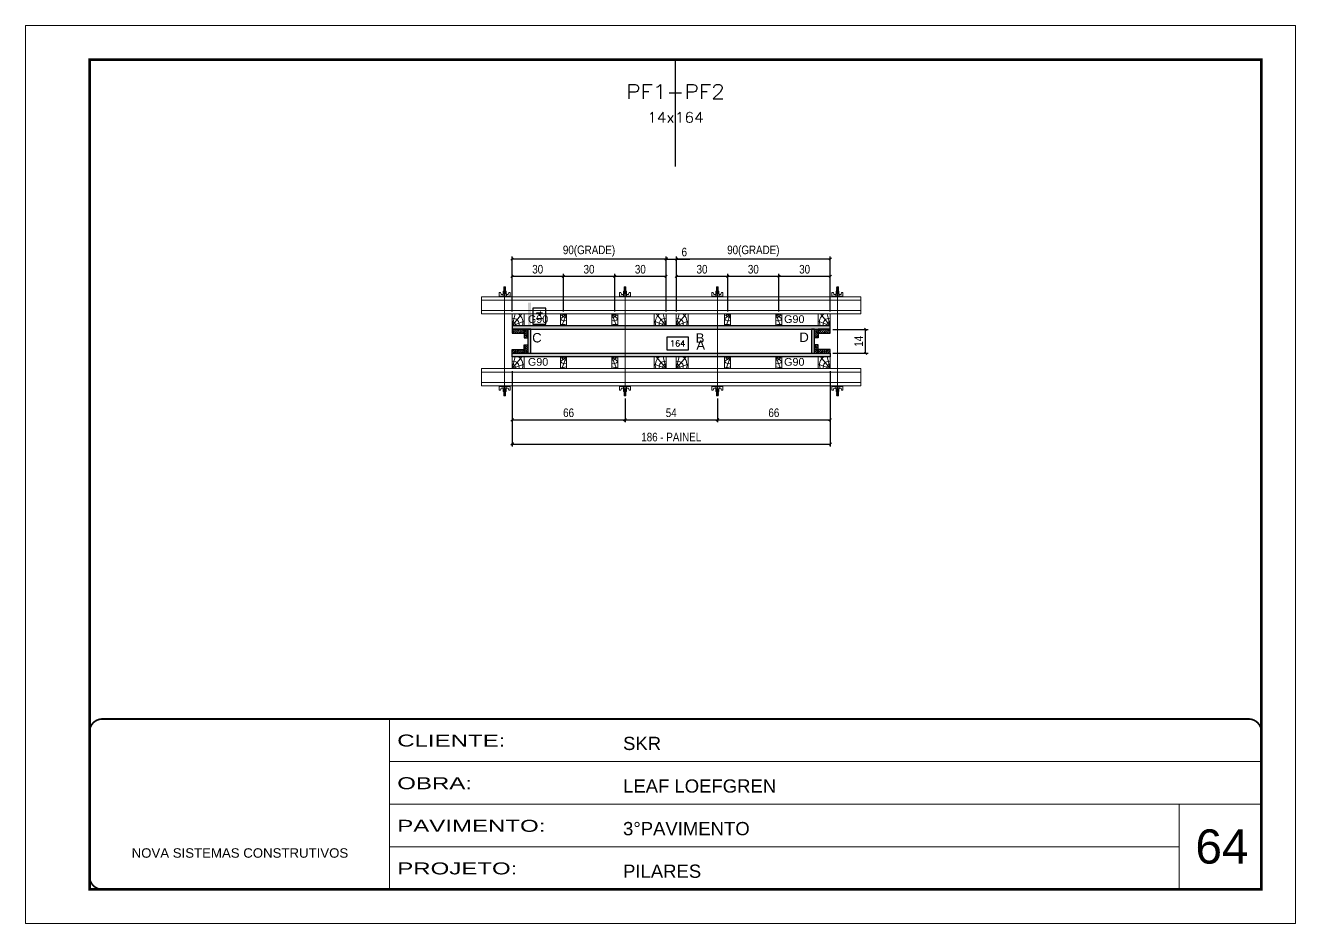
# Model space of a CAD drawing. Extents: x 14400 to 27878, y -21631 to 6985.
# Drawn here: x 19168 to 20653, y -11294 to -10244 of the extents above; entities that cross this region are included whole.
import ezdxf
from ezdxf.enums import TextEntityAlignment as Align

# ---------------------------------------------------------------- set-up
doc = ezdxf.new("R2010")
doc.units = 0
for name, pattern in [('CONTINUO', [0]), ('DASHED', [0.75, 0.5, -0.25]), ('HIDDEN', [0.375, 0.25, -0.125])]:
    doc.linetypes.add(name, pattern=pattern)
for name, color, linetype, lineweight in [('CARIMBO', 255, 'Continuous', 9), ('Folhas', 255, 'Continuous', 9), ('Hachura', 251, 'Continuous', 9), ('Madeira', 126, 'Continuous', 18), ('Perfil Metálico', 224, 'Continuous', 18), ('SARRAFO DE PRESSAO', 251, 'DASHED', 9), ('Texto Seção', 7, 'Continuous', 15)]:
    doc.layers.add(name, color=color, linetype=linetype, lineweight=lineweight)
for name, color, linetype in [('CHAPA', 1, 'Continuous'), ('COTA', 241, 'Continuous'), ('MEIO_PONT', 93, 'Continuous'), ('SARRAFO', 251, 'Continuous'), ('Texto de Titulo', 7, 'Continuous'), ('Texto Qtd Sarr', 242, 'Continuous'), ('TEXTO_GERAL', 7, 'Continuous')]:
    doc.layers.add(name, color=color, linetype=linetype)
doc.styles.add('ARIAL', font='arial.ttf')
doc.styles.add('COTA TECNICA 2X', font='techl___.ttf', dxfattribs={"height": 10})
doc.styles.add('ROMANS', font='romans.shx')
doc.styles.add('SANSSERIF', font='sas_____.pfb')
doc.styles.add('Tecnologia', font='')
doc.styles.get('Tecnologia').set_extended_font_data('Forgotten Futurist')
doc.dimstyles.new('SECAO PILAR', dxfattribs={"dimtxt": 10, "dimasz": 3, "dimexe": 3, "dimexo": 3, "dimgap": 3, "dimtad": 1, "dimdec": 1, "dimlfac": 0.5, "dimzin": 12, "dimdsep": 46, "dimtxsty": 'COTA TECNICA 2X', "dimblk1": 'OBLIQUE', "dimblk2": 'OBLIQUE', "dimsah": 1, "dimcen": 0.9, "dimclrd": 256, "dimclre": 256, "dimclrt": 256, "dimadec": 1, "dimazin": 3, "dimtfac": 1, "dimtdec": 1, "dimtmove": 0, "dimatfit": 3, "dimfxl": 1, "dimtolj": 1, "dimtzin": 12, "dimarcsym": 0})
doc.dimstyles.new('SECÇÃO 2', dxfattribs={"dimtxt": 7, "dimasz": 6, "dimexe": 0.18, "dimexo": 2, "dimgap": -4, "dimtad": 3, "dimdec": 1, "dimlfac": 0.5, "dimzin": 12, "dimdsep": 46, "dimtxsty": 'ROMANS', "dimblk": 'ARCHTICK', "dimcen": 0.09, "dimse1": 1, "dimse2": 1, "dimsd1": 1, "dimsd2": 1, "dimclrd": 180, "dimclre": 5, "dimclrt": 1, "dimadec": 0, "dimazin": 3, "dimtfac": 1, "dimtdec": 1, "dimtofl": 0, "dimtmove": 0, "dimatfit": 3, "dimldrblk": 'ARCHTICK', "dimfxl": 1, "dimtolj": 1, "dimtzin": 0, "dimarcsym": 0})
pattern_1 = [(315, (42647.2754, -20102.1115), (1.12253202, 1.12253202), [])]
pattern_2 = [(315, (42647.2754, -20080.1115), (1.12253202, 1.12253202), [])]

# ---------------------------------------------------------------- blocks, each defined once
blk = doc.blocks.new('9999999999')
at = {"color": 30, "linetype": 'CONTINUO'}
for p, q in [((98564.6, 34230.2), (98564.6, 34429.4)), ((98564.6, 34379.6), (99584, 34379.6)), ((98564.6, 34329.8), (99488, 34329.8)), ((99584, 34329.8), (99488, 34329.8)), ((99488, 34329.8), (99488, 34230.2)), ((98564.6, 34280), (99488, 34280))]:
    blk.add_line(p, q, dxfattribs=at)
at = {"color": 30, "linetype": 'CONTINUO', "const_width": 2}
blk.add_lwpolyline([(99584, 34230.2), (99584, 34414.4, 0.414214), (99569, 34429.4), (98229, 34429.4, 0.414214), (98214, 34414.4), (98214, 34245.2, 0.414214), (98229, 34230.2), (99584, 34230.2)], format="xyb", dxfattribs=at)
at = {"layer": 'Folhas'}
blk.add_lwpolyline([(98139, 34190.2), (99624, 34190.2), (99624, 35240.2), (98139, 35240.2)], close=True, dxfattribs=at)
at = {"layer": 'Folhas', "color": 30, "const_width": 3}
blk.add_lwpolyline([(98214, 34230.2), (99584, 34230.2), (99584, 35200.2), (98214, 35200.2)], close=True, dxfattribs=at)
at = {"color": 7, "linetype": 'Continuous', "ltscale": 5, "style": 'ARIAL'}
for s, height, p in [('SKR', 15.48, (98837.7, 34393.1)), ('LEAF LOEFGREN', 15.483, (98837.7, 34343.3)), ('3°PAVIMENTO', 15.483, (98837.7, 34293.5)), ('NOVA SISTEMAS CONSTRUTIVOS', 11.059, (98263.2, 34267.2)), ('PILARES', 15.48, (98837.7, 34243.7))]:
    blk.add_text(s, height=height, dxfattribs=at).set_placement(p)
at = {"layer": 'Folhas', "color": 7, "style": 'Tecnologia', "width": 1.5}
for s, p in [('CLIENTE:', (98573.7, 34397.2)), ('OBRA:', (98573.7, 34347.3)), ('PAVIMENTO:', (98573.7, 34297.5)), ('PROJETO:', (98573.7, 34247.7))]:
    blk.add_text(s, height=14, dxfattribs=at).set_placement(p)
blk = doc.blocks.new('*D4439')
at = {"layer": 'COTA', "color": 180, "lineweight": -2, "transparency": 16777216}
for p, q in [((19776.9, -10574.5), (19761.9, -10574.5)), ((19761.9, -10574.5), (19761.9, -10593.2)), ((19776.9, -10593.2), (19776.9, -10574.5)), ((19761.9, -10593.2), (19776.9, -10593.2))]:
    blk.add_line(p, q, dxfattribs=at)
at = {"layer": 'Defpoints', "color": 0, "transparency": 16777216}
for p in [(19776.8, -10599.2), (19776.8, -10627.2), (19780.9, -10627.2)]:
    blk.add_point(p, dxfattribs=at)
at = {"layer": 'COTA', "color": 1, "transparency": 16777216, "insert": (19769.4, -10583.8), "char_height": 7, "attachment_point": 5, "rotation": 90, "style": 'ROMANS'}
blk.add_mtext('\\A1;14', dxfattribs=at)
blk = doc.blocks.new('_ArchTick')
at = {"color": 0, "linetype": 'ByBlock', "const_width": 0.15}
blk.add_lwpolyline([(-0.5, -0.5), (0.5, 0.5)], dxfattribs=at)
blk = doc.blocks.new('*D4440')
at = {"layer": 'COTA', "color": 180, "lineweight": -2, "transparency": 16777216}
for p, q in [((19943.7, -10608.2), (19918.4, -10608.2)), ((19918.4, -10608.2), (19918.4, -10623.2)), ((19943.7, -10623.2), (19943.7, -10608.2)), ((19918.4, -10623.2), (19943.7, -10623.2))]:
    blk.add_line(p, q, dxfattribs=at)
at = {"layer": 'Defpoints', "color": 0, "transparency": 16777216}
for p in [(19759.5, -10627.2), (20087.5, -10627.2), (20087.5, -10627.2)]:
    blk.add_point(p, dxfattribs=at)
at = {"layer": 'COTA', "color": 1, "transparency": 16777216, "insert": (19931, -10615.7), "char_height": 7, "attachment_point": 5, "style": 'ROMANS'}
blk.add_mtext('\\A1;164', dxfattribs=at)
blk = doc.blocks.new('_Oblique')
at = {"color": 0, "linetype": 'ByBlock', "lineweight": -2}
blk.add_line((-0.5, -0.5), (0.5, 0.5), dxfattribs=at)
blk = doc.blocks.new('*D4441')
at = {"layer": 'COTA', "lineweight": -2, "transparency": 16777216}
for p, q in [((19737.5, -10648.2), (19737.5, -10736.3)), ((20109.5, -10648.1), (20109.5, -10736.3)), ((19737.5, -10733.3), (20109.5, -10733.3))]:
    blk.add_line(p, q, dxfattribs=at)
at = {"layer": 'Defpoints', "color": 0, "transparency": 16777216}
for p in [(19737.5, -10645.2), (20109.5, -10645.1), (20109.5, -10733.3)]:
    blk.add_point(p, dxfattribs=at)
at = {"layer": 'COTA', "lineweight": -2, "transparency": 16777216, "xscale": 3, "yscale": 3, "zscale": 3, "rotation": 180}
blk.add_blockref('_Oblique', (19737.5, -10733.3), dxfattribs=at)
at = {"layer": 'COTA', "lineweight": -2, "transparency": 16777216, "xscale": 3, "yscale": 3, "zscale": 3}
blk.add_blockref('_Oblique', (20109.5, -10733.3), dxfattribs=at)
at = {"layer": 'COTA', "transparency": 16777216, "insert": (19923.5, -10725.2), "char_height": 10, "attachment_point": 5, "style": 'COTA TECNICA 2X'}
blk.add_mtext('\\A1;186 - PAINEL', dxfattribs=at)
blk = doc.blocks.new('*D4442')
at = {"layer": 'COTA', "lineweight": -2, "transparency": 16777216}
for p, q in [((19737.5, -10648.2), (19737.5, -10707.9)), ((19869.5, -10679.9), (19869.5, -10707.9)), ((19737.5, -10704.9), (19869.5, -10704.9))]:
    blk.add_line(p, q, dxfattribs=at)
at = {"layer": 'Defpoints', "color": 0, "transparency": 16777216}
for p in [(19737.5, -10645.2), (19869.5, -10676.9), (19869.5, -10704.9)]:
    blk.add_point(p, dxfattribs=at)
at = {"layer": 'COTA', "lineweight": -2, "transparency": 16777216, "xscale": 3, "yscale": 3, "zscale": 3, "rotation": 180}
blk.add_blockref('_Oblique', (19737.5, -10704.9), dxfattribs=at)
at = {"layer": 'COTA', "lineweight": -2, "transparency": 16777216, "xscale": 3, "yscale": 3, "zscale": 3}
blk.add_blockref('_Oblique', (19869.5, -10704.9), dxfattribs=at)
at = {"layer": 'COTA', "transparency": 16777216, "insert": (19803.5, -10696.8), "char_height": 10, "attachment_point": 5, "style": 'COTA TECNICA 2X'}
blk.add_mtext('\\A1;66', dxfattribs=at)
blk = doc.blocks.new('*D4443')
at = {"layer": 'COTA', "lineweight": -2, "transparency": 16777216}
for p, q in [((20109.5, -10648.2), (20109.5, -10707.9)), ((19977.5, -10679.9), (19977.5, -10707.9)), ((19977.5, -10704.9), (20109.5, -10704.9))]:
    blk.add_line(p, q, dxfattribs=at)
at = {"layer": 'Defpoints', "color": 0, "transparency": 16777216}
for p in [(20109.5, -10645.2), (19977.5, -10676.9), (20109.5, -10704.9)]:
    blk.add_point(p, dxfattribs=at)
at = {"layer": 'COTA', "lineweight": -2, "transparency": 16777216, "xscale": 3, "yscale": 3, "zscale": 3, "rotation": 180}
blk.add_blockref('_Oblique', (19977.5, -10704.9), dxfattribs=at)
at = {"layer": 'COTA', "lineweight": -2, "transparency": 16777216, "xscale": 3, "yscale": 3, "zscale": 3}
blk.add_blockref('_Oblique', (20109.5, -10704.9), dxfattribs=at)
at = {"layer": 'COTA', "transparency": 16777216, "insert": (20043.5, -10696.8), "char_height": 10, "attachment_point": 5, "style": 'COTA TECNICA 2X'}
blk.add_mtext('\\A1;66', dxfattribs=at)
blk = doc.blocks.new('C')
at = {"layer": 'Hachura', "color": 0}
for p, q in [((0, 3.22), (0, -3.22)), ((0.45, 3.22), (0, 3.22)), ((0.46, 3.16), (0, 3.16)), ((0.46, 3.05), (0, 3.05)), ((0.46, 2.88), (0, 2.88)), ((0, 2.75), (0, -1.16)), ((0.46, 2.65), (0, 2.65)), ((0.46, 2.23), (0, 2.23)), ((0.46, 1.51), (0, 1.51)), ((0.39, 0.49), (0.17, 0.49)), ((0.45, -3.23), (0.45, 3.22)), ((0.45, 3.22), (2.58, 3.22)), ((1.74, 0.97), (0.45, 0.97)), ((1.45, 0.1), (0.45, 0.1)), ((1.35, 1.94), (1.35, 0.96)), ((2.58, 2.39), (1.47, 2.09)), ((1.74, -0.97), (1.74, 0.97)), ((1.74, 0.97), (1.74, 0.84)), ((1.74, 0.97), (1.74, 0.84)), ((1.74, 0.84), (3.35, 0.84)), ((3.35, 0.45), (1.74, 0.45)), ((2.58, 3.22), (2.58, 2.39)), ((3.32, 0.84), (3.32, -0.84)), ((3.35, 0.84), (3.35, -0.84)), ((3.68, 0.45), (3.35, 0.45)), ((3.84, -0.52), (3.35, 0.45)), ((3.35, 0.06), (3.67, -0.57)), ((3.68, 0.45), (4.16, -0.52)), ((3.72, 0.5), (4.25, -0.57)), ((4.37, -0.55), (3.83, 0.53)), ((4.15, 0.45), (3.93, 0.45)), ((4.42, -0.52), (3.93, 0.45)), ((4.15, 0.45), (4.26, 0.45)), ((4.26, 0.45), (4.74, -0.52)), ((4.3, 0.5), (4.83, -0.57)), ((4.95, -0.55), (4.41, 0.53)), ((4.51, 0.45), (4.84, 0.45)), ((5, -0.52), (4.51, 0.45)), ((4.84, 0.45), (5.32, -0.52)), ((4.88, 0.5), (5.41, -0.57)), ((5.53, -0.55), (4.99, 0.53)), ((5.58, -0.52), (5.09, 0.45)), ((5.42, 0.45), (5.09, 0.45)), ((5.58, -0.52), (5.09, 0.45)), ((5.42, 0.45), (5.74, -0.19)), ((5.46, 0.5), (5.74, -0.07)), ((5.74, 0.19), (5.57, 0.53)), ((5.74, 0.32), (5.68, 0.45)), ((5.68, 0.45), (5.74, 0.45)), ((5.74, 0.45), (5.9, 0.29)), ((5.74, 0.45), (5.74, -0.52)), ((5.9, -0.36), (5.9, 0.29)), ((0.45, 0), (0, 0)), ((0.46, -1.52), (0, -1.52)), ((0.46, -2.23), (0, -2.23)), ((0.46, -2.65), (0, -2.65)), ((0.46, -2.88), (0, -2.88)), ((0.46, -3.05), (0, -3.05)), ((0.46, -3.16), (0, -3.16)), ((0, -3.22), (2.57, -3.22)), ((0.08, -0.48), (0.29, -0.48)), ((0.29, -0.48), (0.4, -0.48)), ((0.45, 0), (0.45, -0.97)), ((0.45, -0.16), (1.45, -0.16)), ((0.45, -0.65), (0.45, -0.32)), ((0.45, -3.23), (0.45, -0.65)), ((0.45, -0.97), (1.74, -0.97)), ((1.35, -1.94), (1.35, -0.97)), ((2.58, -2.39), (1.47, -2.1)), ((3.35, -0.32), (1.74, -0.32)), ((3.35, -0.84), (1.74, -0.84)), ((2.58, -3.23), (2.58, -2.39)), ((3.35, -0.07), (3.58, -0.52)), ((3.35, -0.52), (3.58, -0.52)), ((3.84, -0.52), (4.16, -0.52)), ((4.42, -0.52), (4.74, -0.52)), ((4.63, -0.52), (4.74, -0.52)), ((5, -0.52), (5.32, -0.52)), ((5.58, -0.52), (5.74, -0.52)), ((5.74, -0.52), (5.9, -0.36)), ((5.74, -0.52), (5.74, -0.52))]:
    blk.add_line(p, q, dxfattribs=at)
for centre, radius, start, end in [((1.52, 1.94), 0.161, 104.74356, 180), ((1.44, -0.03), 0.129, 272.69497, 87.30503), ((3.81, 0.39), 0.143, 25.56881, 154.43119), ((4.39, 0.39), 0.143, 25.56881, 154.43119), ((4.97, 0.39), 0.143, 25.56881, 154.43119), ((5.55, 0.39), 0.143, 25.56881, 154.43119), ((0.17, -0.37), 0.174, 221.74404, 317.85924), ((1.52, -1.94), 0.161, 180, 255.25644), ((3.71, -0.4), 0.174, 222.14076, 318.25596), ((4.29, -0.4), 0.174, 222.14076, 318.25596), ((4.87, -0.4), 0.174, 222.14076, 318.25596), ((5.45, -0.4), 0.174, 222.14076, 318.25596), ((5.61, -0.4), 0.174, 317.85924, 318.25596)]:
    blk.add_arc(centre, radius, start, end, dxfattribs=at)
blk = doc.blocks.new('*D4444')
at = {"layer": 'COTA', "lineweight": -2, "transparency": 16777216}
for p, q in [((19869.5, -10679.9), (19869.5, -10707.9)), ((19977.5, -10679.9), (19977.5, -10707.9)), ((19869.5, -10704.9), (19977.5, -10704.9))]:
    blk.add_line(p, q, dxfattribs=at)
at = {"layer": 'Defpoints', "color": 0, "transparency": 16777216}
for p in [(19869.5, -10676.9), (19977.5, -10676.9), (19977.5, -10704.9)]:
    blk.add_point(p, dxfattribs=at)
at = {"layer": 'COTA', "lineweight": -2, "transparency": 16777216, "xscale": 3, "yscale": 3, "zscale": 3, "rotation": 180}
blk.add_blockref('_Oblique', (19869.5, -10704.9), dxfattribs=at)
at = {"layer": 'COTA', "lineweight": -2, "transparency": 16777216, "xscale": 3, "yscale": 3, "zscale": 3}
blk.add_blockref('_Oblique', (19977.5, -10704.9), dxfattribs=at)
at = {"layer": 'COTA', "transparency": 16777216, "insert": (19923.5, -10696.8), "char_height": 10, "attachment_point": 5, "style": 'COTA TECNICA 2X'}
blk.add_mtext('\\A1;54', dxfattribs=at)
blk = doc.blocks.new('*D4445')
at = {"layer": 'COTA', "lineweight": -2, "transparency": 16777216}
for p, q in [((19929.5, -10578.2), (19929.5, -10534.2)), ((19929.5, -10537.2), (19989.5, -10537.2)), ((19989.5, -10578.2), (19989.5, -10534.2))]:
    blk.add_line(p, q, dxfattribs=at)
at = {"layer": 'Defpoints', "color": 0, "transparency": 16777216}
for p in [(19989.5, -10537.2), (19929.5, -10581.2), (19989.5, -10581.2)]:
    blk.add_point(p, dxfattribs=at)
at = {"layer": 'COTA', "lineweight": -2, "transparency": 16777216, "xscale": 3, "yscale": 3, "zscale": 3, "rotation": 180}
blk.add_blockref('_Oblique', (19929.5, -10537.2), dxfattribs=at)
at = {"layer": 'COTA', "lineweight": -2, "transparency": 16777216, "xscale": 3, "yscale": 3, "zscale": 3}
blk.add_blockref('_Oblique', (19989.5, -10537.2), dxfattribs=at)
at = {"layer": 'COTA', "transparency": 16777216, "insert": (19959.5, -10529), "char_height": 10, "attachment_point": 5, "style": 'COTA TECNICA 2X'}
blk.add_mtext('\\A1;30', dxfattribs=at)
blk = doc.blocks.new('*D4446')
at = {"layer": 'COTA', "lineweight": -2, "transparency": 16777216}
for p, q in [((19989.5, -10578.2), (19989.5, -10534.2)), ((19989.5, -10537.2), (20049.5, -10537.2)), ((20049.5, -10578.2), (20049.5, -10534.2))]:
    blk.add_line(p, q, dxfattribs=at)
at = {"layer": 'Defpoints', "color": 0, "transparency": 16777216}
for p in [(20049.5, -10537.2), (19989.5, -10581.2), (20049.5, -10581.2)]:
    blk.add_point(p, dxfattribs=at)
at = {"layer": 'COTA', "lineweight": -2, "transparency": 16777216, "xscale": 3, "yscale": 3, "zscale": 3, "rotation": 180}
blk.add_blockref('_Oblique', (19989.5, -10537.2), dxfattribs=at)
at = {"layer": 'COTA', "lineweight": -2, "transparency": 16777216, "xscale": 3, "yscale": 3, "zscale": 3}
blk.add_blockref('_Oblique', (20049.5, -10537.2), dxfattribs=at)
at = {"layer": 'COTA', "transparency": 16777216, "insert": (20019.5, -10529), "char_height": 10, "attachment_point": 5, "style": 'COTA TECNICA 2X'}
blk.add_mtext('\\A1;30', dxfattribs=at)
blk = doc.blocks.new('*D4447')
at = {"layer": 'COTA', "lineweight": -2, "transparency": 16777216}
for p, q in [((20049.5, -10578.2), (20049.5, -10534.2)), ((20049.5, -10537.2), (20109.5, -10537.2)), ((20109.5, -10578.2), (20109.5, -10534.2))]:
    blk.add_line(p, q, dxfattribs=at)
at = {"layer": 'Defpoints', "color": 0, "transparency": 16777216}
for p in [(20109.5, -10537.2), (20049.5, -10581.2), (20109.5, -10581.2)]:
    blk.add_point(p, dxfattribs=at)
at = {"layer": 'COTA', "lineweight": -2, "transparency": 16777216, "xscale": 3, "yscale": 3, "zscale": 3, "rotation": 180}
blk.add_blockref('_Oblique', (20049.5, -10537.2), dxfattribs=at)
at = {"layer": 'COTA', "lineweight": -2, "transparency": 16777216, "xscale": 3, "yscale": 3, "zscale": 3}
blk.add_blockref('_Oblique', (20109.5, -10537.2), dxfattribs=at)
at = {"layer": 'COTA', "transparency": 16777216, "insert": (20079.5, -10529), "char_height": 10, "attachment_point": 5, "style": 'COTA TECNICA 2X'}
blk.add_mtext('\\A1;30', dxfattribs=at)
blk = doc.blocks.new('*D4448')
at = {"layer": 'COTA', "lineweight": -2, "transparency": 16777216}
for p, q in [((19929.5, -10578.2), (19929.5, -10514)), ((20109.5, -10517), (19929.5, -10517)), ((20109.5, -10578.2), (20109.5, -10514))]:
    blk.add_line(p, q, dxfattribs=at)
at = {"layer": 'Defpoints', "color": 0, "transparency": 16777216}
for p in [(19929.5, -10517), (19929.5, -10581.2), (20109.5, -10581.2)]:
    blk.add_point(p, dxfattribs=at)
at = {"layer": 'COTA', "lineweight": -2, "transparency": 16777216, "xscale": 3, "yscale": 3, "zscale": 3, "rotation": 180}
blk.add_blockref('_Oblique', (19929.5, -10517), dxfattribs=at)
at = {"layer": 'COTA', "lineweight": -2, "transparency": 16777216, "xscale": 3, "yscale": 3, "zscale": 3}
blk.add_blockref('_Oblique', (20109.5, -10517), dxfattribs=at)
at = {"layer": 'COTA', "transparency": 16777216, "insert": (20019.5, -10507.8), "char_height": 10, "attachment_point": 5, "style": 'COTA TECNICA 2X'}
blk.add_mtext('\\A1;90(GRADE)', dxfattribs=at)
blk = doc.blocks.new('*D4449')
at = {"layer": 'COTA', "lineweight": -2, "transparency": 16777216}
for p, q in [((20112.5, -10599.2), (20153.8, -10599.2)), ((20150.8, -10627.2), (20150.8, -10599.2)), ((20112.5, -10627.2), (20153.8, -10627.2))]:
    blk.add_line(p, q, dxfattribs=at)
at = {"layer": 'Defpoints', "color": 0, "transparency": 16777216}
for p in [(20109.5, -10599.2), (20150.8, -10599.2), (20109.5, -10627.2)]:
    blk.add_point(p, dxfattribs=at)
at = {"layer": 'COTA', "lineweight": -2, "transparency": 16777216, "xscale": 3, "yscale": 3, "zscale": 3}
for p, rotation in [((20150.8, -10599.2), 90), ((20150.8, -10627.2), 270)]:
    blk.add_blockref('_Oblique', p, dxfattribs=dict(at, rotation=rotation))
at = {"layer": 'COTA', "transparency": 16777216, "insert": (20142.7, -10613.2), "char_height": 10, "attachment_point": 5, "rotation": 90, "style": 'COTA TECNICA 2X'}
blk.add_mtext('\\A1;14', dxfattribs=at)
blk = doc.blocks.new('PONTALETE')
at = {"layer": 'Madeira'}
for q in [(2.71, 7), (7, 5.76), (7, 1.74)]:
    blk.add_line((0, 0), q, dxfattribs=at)
blk.add_lwpolyline([(0, 0), (7, 0), (7, 7), (0, 7)], close=True, dxfattribs=at)
for centre, radius, start, end in [((2.04, 0.06), 6.23, 37.28179, 109.09128), ((1.09, 0.9), 3.19, 343.60304, 109.98471), ((-0.21, -0.78), 3.09, 14.63219, 86.0383)]:
    blk.add_arc(centre, radius, start, end, dxfattribs=at)
blk = doc.blocks.new('MEIO PONTALETE')
at = {"layer": 'Madeira'}
for q in [(2.71, 7), (3.5, 2.88), (3.5, 0.87)]:
    blk.add_line((0, 0), q, dxfattribs=at)
blk.add_lwpolyline([(0, 0), (3.5, 0), (3.5, 7), (0, 7)], close=True, dxfattribs=at)
for centre, radius, start, end in [((2.04, 0.06), 6.23, 76.44987, 109.09128), ((1.09, 0.9), 3.19, 40.90626, 109.98471), ((-0.21, -0.78), 3.09, 14.63219, 86.0383)]:
    blk.add_arc(centre, radius, start, end, dxfattribs=at)
blk = doc.blocks.new('*D4450')
at = {"layer": 'COTA', "lineweight": -2, "transparency": 16777216}
for p, q in [((19737.4, -10578.2), (19737.4, -10534.2)), ((19737.4, -10537.2), (19797.4, -10537.2)), ((19797.4, -10578.2), (19797.4, -10534.2))]:
    blk.add_line(p, q, dxfattribs=at)
at = {"layer": 'Defpoints', "color": 0, "transparency": 16777216}
for p in [(19797.4, -10537.2), (19737.4, -10581.2), (19797.4, -10581.2)]:
    blk.add_point(p, dxfattribs=at)
at = {"layer": 'COTA', "lineweight": -2, "transparency": 16777216, "xscale": 3, "yscale": 3, "zscale": 3, "rotation": 180}
blk.add_blockref('_Oblique', (19737.4, -10537.2), dxfattribs=at)
at = {"layer": 'COTA', "lineweight": -2, "transparency": 16777216, "xscale": 3, "yscale": 3, "zscale": 3}
blk.add_blockref('_Oblique', (19797.4, -10537.2), dxfattribs=at)
at = {"layer": 'COTA', "transparency": 16777216, "insert": (19767.4, -10529), "char_height": 10, "attachment_point": 5, "style": 'COTA TECNICA 2X'}
blk.add_mtext('\\A1;30', dxfattribs=at)
blk = doc.blocks.new('*D4451')
at = {"layer": 'COTA', "lineweight": -2, "transparency": 16777216}
for p, q in [((19797.4, -10578.2), (19797.4, -10534.2)), ((19797.4, -10537.2), (19857.4, -10537.2)), ((19857.4, -10578.2), (19857.4, -10534.2))]:
    blk.add_line(p, q, dxfattribs=at)
at = {"layer": 'Defpoints', "color": 0, "transparency": 16777216}
for p in [(19857.4, -10537.2), (19797.4, -10581.2), (19857.4, -10581.2)]:
    blk.add_point(p, dxfattribs=at)
at = {"layer": 'COTA', "lineweight": -2, "transparency": 16777216, "xscale": 3, "yscale": 3, "zscale": 3, "rotation": 180}
blk.add_blockref('_Oblique', (19797.4, -10537.2), dxfattribs=at)
at = {"layer": 'COTA', "lineweight": -2, "transparency": 16777216, "xscale": 3, "yscale": 3, "zscale": 3}
blk.add_blockref('_Oblique', (19857.4, -10537.2), dxfattribs=at)
at = {"layer": 'COTA', "transparency": 16777216, "insert": (19827.4, -10529), "char_height": 10, "attachment_point": 5, "style": 'COTA TECNICA 2X'}
blk.add_mtext('\\A1;30', dxfattribs=at)
blk = doc.blocks.new('*D4452')
at = {"layer": 'COTA', "lineweight": -2, "transparency": 16777216}
for p, q in [((19857.4, -10578.2), (19857.4, -10534.2)), ((19857.4, -10537.2), (19917.4, -10537.2)), ((19917.4, -10578.2), (19917.4, -10534.2))]:
    blk.add_line(p, q, dxfattribs=at)
at = {"layer": 'Defpoints', "color": 0, "transparency": 16777216}
for p in [(19917.4, -10537.2), (19857.4, -10581.2), (19917.4, -10581.2)]:
    blk.add_point(p, dxfattribs=at)
at = {"layer": 'COTA', "lineweight": -2, "transparency": 16777216, "xscale": 3, "yscale": 3, "zscale": 3, "rotation": 180}
blk.add_blockref('_Oblique', (19857.4, -10537.2), dxfattribs=at)
at = {"layer": 'COTA', "lineweight": -2, "transparency": 16777216, "xscale": 3, "yscale": 3, "zscale": 3}
blk.add_blockref('_Oblique', (19917.4, -10537.2), dxfattribs=at)
at = {"layer": 'COTA', "transparency": 16777216, "insert": (19887.4, -10529), "char_height": 10, "attachment_point": 5, "style": 'COTA TECNICA 2X'}
blk.add_mtext('\\A1;30', dxfattribs=at)
blk = doc.blocks.new('*D4453')
at = {"layer": 'COTA', "lineweight": -2, "transparency": 16777216}
for p, q in [((19737.4, -10578.2), (19737.4, -10514)), ((19917.4, -10517), (19737.4, -10517)), ((19917.4, -10578.2), (19917.4, -10514))]:
    blk.add_line(p, q, dxfattribs=at)
at = {"layer": 'Defpoints', "color": 0, "transparency": 16777216}
for p in [(19737.4, -10517), (19737.4, -10581.2), (19917.4, -10581.2)]:
    blk.add_point(p, dxfattribs=at)
at = {"layer": 'COTA', "lineweight": -2, "transparency": 16777216, "xscale": 3, "yscale": 3, "zscale": 3, "rotation": 180}
blk.add_blockref('_Oblique', (19737.4, -10517), dxfattribs=at)
at = {"layer": 'COTA', "lineweight": -2, "transparency": 16777216, "xscale": 3, "yscale": 3, "zscale": 3}
blk.add_blockref('_Oblique', (19917.4, -10517), dxfattribs=at)
at = {"layer": 'COTA', "transparency": 16777216, "insert": (19827.4, -10507.8), "char_height": 10, "attachment_point": 5, "style": 'COTA TECNICA 2X'}
blk.add_mtext('\\A1;90(GRADE)', dxfattribs=at)
blk = doc.blocks.new('*D4454')
at = {"layer": 'COTA', "lineweight": -2, "transparency": 16777216}
for p, q in [((19917.5, -10578.2), (19917.5, -10514)), ((19917.5, -10517), (19929.5, -10517)), ((19929.5, -10578.2), (19929.5, -10514)), ((19929.5, -10517), (19945.1, -10517))]:
    blk.add_line(p, q, dxfattribs=at)
at = {"layer": 'Defpoints', "color": 0, "transparency": 16777216}
for p in [(19929.5, -10517), (19917.5, -10581.2), (19929.5, -10581.2)]:
    blk.add_point(p, dxfattribs=at)
at = {"layer": 'COTA', "lineweight": -2, "transparency": 16777216, "xscale": 3, "yscale": 3, "zscale": 3, "rotation": 180}
blk.add_blockref('_Oblique', (19917.5, -10517), dxfattribs=at)
at = {"layer": 'COTA', "lineweight": -2, "transparency": 16777216, "xscale": 3, "yscale": 3, "zscale": 3}
blk.add_blockref('_Oblique', (19929.5, -10517), dxfattribs=at)
at = {"layer": 'COTA', "transparency": 16777216, "insert": (19938.8, -10508.9), "char_height": 10, "attachment_point": 5, "style": 'COTA TECNICA 2X'}
blk.add_mtext('\\A1;6', dxfattribs=at)
blk = doc.blocks.new('titulo1')
at = {"layer": 'Defpoints', "color": 252, "linetype": 'HIDDEN', "ltscale": 2}
blk.add_line((0, 0), (0, 125), dxfattribs=at)
at = {"layer": 'Defpoints', "style": 'ROMANS', "oblique": 15}
blk.add_attdef('FOLHA', text='', height=10, dxfattribs=at).set_placement((0, 15.6), align=Align.MIDDLE_CENTER)
at = {"layer": 'Texto Qtd Sarr', "color": 3, "style": 'ROMANS', "oblique": 15}
for tag, height, p in [('TITULO', 17, (0, 71.4)), ('SEÇÃO', 12, (0, 41.5))]:
    blk.add_attdef(tag, text='', height=height, dxfattribs=at).set_placement(p, align=Align.MIDDLE_CENTER)

msp = doc.modelspace()

# ---------------------------------------------------------------- hatches: boundary and pattern name
at = {"layer": 'Hachura'}
h = msp.add_hatch(color=256, dxfattribs=at)
h.dxf.hatch_style = 1
h.paths.add_polyline_path([(19755.87, -10627.16), (19759.47, -10627.16), (19759.47, -10568.16), (19755.87, -10568.16)])
h = msp.add_hatch(color=256, dxfattribs=at)
h.dxf.hatch_style = 1
h.paths.add_polyline_path([(20109.47, -10599.16), (20109.47, -10595.16), (19737.47, -10595.16), (19737.47, -10599.16)])
h = msp.add_hatch(dxfattribs=at)
h.set_pattern_fill('ANSI31', color=256, scale=0.5, angle=180, style=0)
h.set_pattern_definition([(225, (10613.5154, -33528.5678), (1.12253202, -1.12253202), [])])
h.paths.add_polyline_path([(19751.47, -10599.16), (19751.47, -10603.56), (19737.47, -10603.56), (19737.47, -10599.16)])
h = msp.add_hatch(dxfattribs=at)
h.set_pattern_fill('ANSI31', color=256, scale=0.5, angle=270, style=0)
h.set_pattern_definition(pattern_1)
h.paths.add_polyline_path([(19751.47, -10609.16), (19755.87, -10609.16), (19755.87, -10599.16), (19751.47, -10599.16)])
h = msp.add_hatch(color=256, dxfattribs=at)
h.dxf.hatch_style = 1
h.paths.add_polyline_path([(20087.47, -10627.16), (20091.07, -10627.16), (20091.07, -10599.16), (20087.47, -10599.16)])
h = msp.add_hatch(dxfattribs=at)
h.set_pattern_fill('ANSI31', color=256, scale=0.5, angle=270, style=0)
h.set_pattern_definition(pattern_1)
h.paths.add_polyline_path([(20095.47, -10609.16), (20091.07, -10609.16), (20091.07, -10599.16), (20095.47, -10599.16)])
h = msp.add_hatch(dxfattribs=at)
h.set_pattern_fill('ANSI31', color=256, scale=0.5, angle=180, style=0)
h.set_pattern_definition([(225, (10971.5154, -33528.5678), (1.12253202, -1.12253202), [])])
h.paths.add_polyline_path([(20109.47, -10599.16), (20109.47, -10603.56), (20095.47, -10603.56), (20095.47, -10599.16)])
h = msp.add_hatch(dxfattribs=at)
h.set_pattern_fill('ANSI31', color=256, scale=0.5, angle=270, style=0)
h.set_pattern_definition(pattern_2)
h.paths.add_polyline_path([(19755.87, -10617.16), (19751.47, -10617.16), (19751.47, -10627.16), (19755.87, -10627.16)])
h = msp.add_hatch(dxfattribs=at)
h.set_pattern_fill('ANSI31', color=256, scale=0.5, angle=270, style=0)
h.set_pattern_definition(pattern_2)
h.paths.add_polyline_path([(20091.07, -10617.16), (20095.47, -10617.16), (20095.47, -10627.16), (20091.07, -10627.16)])
h = msp.add_hatch(dxfattribs=at)
h.set_pattern_fill('ANSI31', color=256, scale=0.5, angle=180, style=0)
h.set_pattern_definition([(225, (10613.5154, -33518.5678), (1.12253202, -1.12253202), [])])
h.paths.add_polyline_path([(19751.47, -10627.16), (19751.47, -10622.76), (19737.47, -10622.76), (19737.47, -10627.16)])
h = msp.add_hatch(color=256, dxfattribs=at)
h.dxf.hatch_style = 1
h.paths.add_polyline_path([(20109.47, -10627.16), (20109.47, -10631.16), (19737.47, -10631.16), (19737.47, -10627.16)])
h = msp.add_hatch(dxfattribs=at)
h.set_pattern_fill('ANSI31', color=256, scale=0.5, angle=180, style=0)
h.set_pattern_definition([(225, (10606.5154, -33518.5678), (1.12253202, -1.12253202), [])])
h.paths.add_polyline_path([(20095.47, -10627.16), (20095.47, -10622.76), (20109.47, -10622.76), (20109.47, -10627.16)])

# ---------------------------------------------------------------- linework, layer by layer
at = {"layer": 'CHAPA'}
for points in [[(20109.47, -10599.16), (20109.47, -10595.16), (19737.47, -10595.16), (19737.47, -10599.16)], [(19755.87, -10627.16), (19759.47, -10627.16), (19759.47, -10599.16), (19755.87, -10599.16)], [(20087.47, -10627.16), (20091.07, -10627.16), (20091.07, -10599.16), (20087.47, -10599.16)], [(20109.47, -10627.16), (20109.47, -10631.16), (19737.47, -10631.16), (19737.47, -10627.16)]]:
    msp.add_lwpolyline(points, close=True, dxfattribs=at)
at = {"layer": 'Hachura'}
for p, q in [((19728.78, -10675.93), (19728.78, -10554.19)), ((19869.47, -10675.93), (19869.47, -10554.19)), ((19977.47, -10675.93), (19977.47, -10554.19)), ((20117.86, -10675.93), (20117.86, -10554.19))]:
    msp.add_line(p, q, dxfattribs=at)
at = {"layer": 'Madeira'}
for points in [[(19737.47, -10595.16), (19737.47, -10581.16), (19917.47, -10581.16), (19917.47, -10595.16)], [(19929.47, -10595.16), (19929.47, -10581.16), (20109.47, -10581.16), (20109.47, -10595.16)], [(19737.47, -10645.16), (19737.47, -10631.16), (19917.47, -10631.16), (19917.47, -10645.16)], [(19929.47, -10645.16), (19929.47, -10631.16), (20109.47, -10631.16), (20109.47, -10645.16)]]:
    msp.add_lwpolyline(points, close=True, dxfattribs=at)
at = {"layer": 'Perfil Metálico'}
for p, q in [((20145.19, -10565.22), (19701.75, -10565.22)), ((20145.19, -10577.22), (19701.75, -10577.22)), ((20145.19, -10649.16), (19701.75, -10649.16)), ((20145.19, -10661.16), (19701.75, -10661.16))]:
    msp.add_line(p, q, dxfattribs=at)
for points in [[(20145.19, -10581.16), (20145.19, -10561.16), (19701.75, -10561.22), (19701.75, -10581.22)], [(19701.75, -10645.16), (19701.75, -10665.16), (20145.19, -10665.1), (20145.19, -10645.1)]]:
    msp.add_lwpolyline(points, close=True, dxfattribs=at)
at = {"layer": 'SARRAFO'}
for points in [[(19737.47, -10603.56), (19751.47, -10603.56), (19751.47, -10599.16), (19737.47, -10599.16)], [(19737.47, -10603.56), (19751.47, -10603.56), (19751.47, -10599.16), (19737.47, -10599.16)], [(19751.47, -10599.16), (19751.47, -10609.16), (19755.87, -10609.16), (19755.87, -10599.16)], [(19751.47, -10599.16), (19751.47, -10609.16), (19755.87, -10609.16), (19755.87, -10599.16)], [(20095.47, -10599.16), (20095.47, -10609.16), (20091.07, -10609.16), (20091.07, -10599.16)], [(20095.47, -10599.16), (20095.47, -10609.16), (20091.07, -10609.16), (20091.07, -10599.16)], [(20095.47, -10603.56), (20109.47, -10603.56), (20109.47, -10599.16), (20095.47, -10599.16)], [(20095.47, -10603.56), (20109.47, -10603.56), (20109.47, -10599.16), (20095.47, -10599.16)], [(19751.47, -10627.16), (19751.47, -10617.16), (19755.87, -10617.16), (19755.87, -10627.16)], [(19751.47, -10627.16), (19751.47, -10617.16), (19755.87, -10617.16), (19755.87, -10627.16)], [(20095.47, -10627.16), (20095.47, -10617.16), (20091.07, -10617.16), (20091.07, -10627.16)], [(20095.47, -10627.16), (20095.47, -10617.16), (20091.07, -10617.16), (20091.07, -10627.16)], [(19737.47, -10622.76), (19751.47, -10622.76), (19751.47, -10627.16), (19737.47, -10627.16)], [(19737.47, -10622.76), (19751.47, -10622.76), (19751.47, -10627.16), (19737.47, -10627.16)], [(20109.47, -10622.76), (20095.47, -10622.76), (20095.47, -10627.16), (20109.47, -10627.16)], [(20109.47, -10622.76), (20095.47, -10622.76), (20095.47, -10627.16), (20109.47, -10627.16)]]:
    msp.add_lwpolyline(points, close=True, dxfattribs=at)

# ---------------------------------------------------------------- block references
at = {"layer": 'Hachura', "linetype": 'Continuous', "yscale": 2, "zscale": 2}
for p, xscale, rotation in [((19728.79, -10561.19), -2, 270), ((19869.46, -10561.19), 2, 90.00000000000001), ((19977.46, -10561.19), 2, 90.00000000000001), ((20117.85, -10561.19), 2, 90.00000000000001), ((19728.78, -10665.13), 2, 270), ((19869.47, -10665.13), -2, 90), ((19977.47, -10665.13), -2, 90), ((20117.86, -10665.13), -2, 90)]:
    msp.add_blockref('C', p, dxfattribs=dict(at, xscale=xscale, rotation=rotation))
at = {"layer": 'MEIO_PONT'}
for name, p, xscale, yscale, zscale, rotation in [('PONTALETE', (19737.47, -10595.16), -2, 2, 2, 270), ('MEIO PONTALETE', (19800.97, -10581.16), 1.999999997962732, 1.999999997962732, 1.999999997962732, 180), ('MEIO PONTALETE', (19853.97, -10581.16), -1.999999997962732, 1.999999997962732, 1.999999997962732, 180), ('PONTALETE', (19917.47, -10595.16), 2, 2, 2, 89.99999999999997), ('PONTALETE', (19929.47, -10595.16), -2, 2, 2, 270), ('MEIO PONTALETE', (19992.97, -10581.16), 1.999999997962732, 1.999999997962732, 1.999999997962732, 180), ('MEIO PONTALETE', (20045.97, -10581.16), -1.999999997962732, 1.999999997962732, 1.999999997962732, 180), ('PONTALETE', (20109.47, -10595.16), 2, 2, 2, 89.99999999999997), ('PONTALETE', (19737.47, -10645.16), -2, 2, 2, 270), ('MEIO PONTALETE', (19800.97, -10631.16), 1.999999997962732, 1.999999997962732, 1.999999997962732, 180), ('MEIO PONTALETE', (19853.97, -10631.16), -1.999999997962732, 1.999999997962732, 1.999999997962732, 180), ('PONTALETE', (19917.47, -10645.16), 2, 2, 2, 89.99999999999997), ('PONTALETE', (19929.47, -10645.16), -2, 2, 2, 270), ('MEIO PONTALETE', (19992.97, -10631.16), 1.999999997962732, 1.999999997962732, 1.999999997962732, 180), ('MEIO PONTALETE', (20045.97, -10631.16), -1.999999997962732, 1.999999997962732, 1.999999997962732, 180), ('PONTALETE', (20109.47, -10645.16), 2, 2, 2, 89.99999999999997)]:
    msp.add_blockref(name, p, dxfattribs=dict(at, xscale=xscale, yscale=yscale, zscale=zscale, rotation=rotation))
at = {"layer": 'SARRAFO DE PRESSAO', "color": 6, "linetype": 'ByBlock'}
msp.add_blockref('9999999999', (-78970.51, -45484.1), dxfattribs=at)
at = {"layer": 'Texto Seção'}
ref = msp.add_blockref('titulo1', (19928.47, -10408.9), dxfattribs=at)
ref.add_attrib('TITULO', 'PF1-PF2', dxfattribs={"layer": 'Texto de Titulo', "color": 7, "height": 17, "style": 'ROMANS', "width": 1.1}).set_placement((19928.47, -10321.4), align=Align.MIDDLE_CENTER)
ref.add_attrib('SEÇÃO', '14x164', dxfattribs={"layer": 'Texto de Titulo', "color": 7, "height": 12, "style": 'ROMANS', "width": 1.1}).set_placement((19928.47, -10351.4), align=Align.MIDDLE_CENTER)

# ---------------------------------------------------------------- texts
at = {"layer": 'CARIMBO', "style": 'ARIAL'}
msp.add_text('64', height=40, dxfattribs=at).set_placement((20536.33, -11223.76))
at = {"layer": 'TEXTO_GERAL', "color": 0, "linetype": 'Continuous', "style": 'SANSSERIF'}
for p in [(19755.97, -10587.26), (20055.5, -10587.26), (19755.97, -10637.26), (20055.5, -10637.26)]:
    msp.add_text('G90', height=9, dxfattribs=at).set_placement(p, align=Align.MIDDLE_LEFT)
at = {"layer": 'TEXTO_GERAL', "style": 'ARIAL'}
for s, p in [('C', (19766.48, -10609.02)), ('A', (19957.98, -10617.64)), ('B', (19957.23, -10609.41)), ('D', (20078.83, -10608.44))]:
    msp.add_text(s, height=11, dxfattribs=at).set_placement(p, align=Align.MIDDLE_CENTER)

# ---------------------------------------------------------------- dimensions: what is measured, and where the dimension line sits
at = {"layer": 'COTA'}
for base, p1, p2, text, picture, middle in [((19737.45, -10517.04), (19917.44, -10581.16), (19737.45, -10581.16), '<>(GRADE)', '*D4453', (19827.44, -10507.82)), ((19929.47, -10517.04), (20109.46, -10581.16), (19929.47, -10581.16), '<>(GRADE)', '*D4448', (20019.47, -10507.82)), ((20109.47, -10733.32), (19737.47, -10645.15), (20109.47, -10645.11), '<> - PAINEL', '*D4441', (19923.47, -10725.2))]:
    dim = msp.add_linear_dim(base=base, p1=p1, p2=p2, text=text, dimstyle='SECAO PILAR', dxfattribs=at)
    dim.commit()
    dim.dimension.update_dxf_attribs({"geometry": picture, "text_midpoint": middle})
for base, p1, p2, picture, middle in [((19929.47, -10517.04), (19917.47, -10581.19), (19929.47, -10581.19), '*D4454', (19938.8, -10508.94)), ((19797.45, -10537.23), (19737.45, -10581.16), (19797.45, -10581.16), '*D4450', (19767.45, -10529.01)), ((19857.45, -10537.23), (19797.45, -10581.16), (19857.45, -10581.16), '*D4451', (19827.45, -10529.01)), ((19917.45, -10537.23), (19857.45, -10581.16), (19917.45, -10581.16), '*D4452', (19887.45, -10529.01)), ((19989.47, -10537.23), (19929.47, -10581.16), (19989.47, -10581.16), '*D4445', (19959.47, -10529.01)), ((20049.47, -10537.23), (19989.47, -10581.16), (20049.47, -10581.16), '*D4446', (20019.47, -10529.01)), ((20109.47, -10537.23), (20049.47, -10581.16), (20109.47, -10581.16), '*D4447', (20079.47, -10529.01)), ((19869.54, -10704.9), (19737.47, -10645.16), (19869.54, -10676.93), '*D4442', (19803.5, -10696.79)), ((20109.47, -10704.9), (19977.54, -10676.93), (20109.47, -10645.16), '*D4443', (20043.5, -10696.79)), ((19977.54, -10704.9), (19869.54, -10676.93), (19977.54, -10676.93), '*D4444', (19923.54, -10696.79))]:
    dim = msp.add_linear_dim(base=base, p1=p1, p2=p2, dimstyle='SECAO PILAR', dxfattribs=at)
    dim.commit()
    dim.dimension.update_dxf_attribs({"geometry": picture, "text_midpoint": middle})
dim = msp.add_linear_dim(base=(19780.88, -10627.16), p1=(19776.79, -10599.16), p2=(19776.79, -10627.16), angle=270, dimstyle='SECÇÃO 2', dxfattribs=at)
dim.commit()
dim.dimension.update_dxf_attribs({"geometry": '*D4439', "text_midpoint": (19780.88, -10583.83), "dimtype": 160})
dim = msp.add_linear_dim(base=(20150.77, -10599.16), p1=(20109.47, -10627.16), p2=(20109.47, -10599.16), angle=90, dimstyle='SECAO PILAR', dxfattribs=at)
dim.commit()
dim.dimension.update_dxf_attribs({"geometry": '*D4449', "text_midpoint": (20142.69, -10613.16)})
dim = msp.add_linear_dim(base=(20087.47, -10627.16), p1=(19759.47, -10627.16), p2=(20087.47, -10627.16), dimstyle='SECÇÃO 2', dxfattribs=at)
dim.commit()
dim.dimension.update_dxf_attribs({"geometry": '*D4440', "text_midpoint": (19931.02, -10627.16), "dimtype": 160})

doc.saveas('drawing.dxf')
